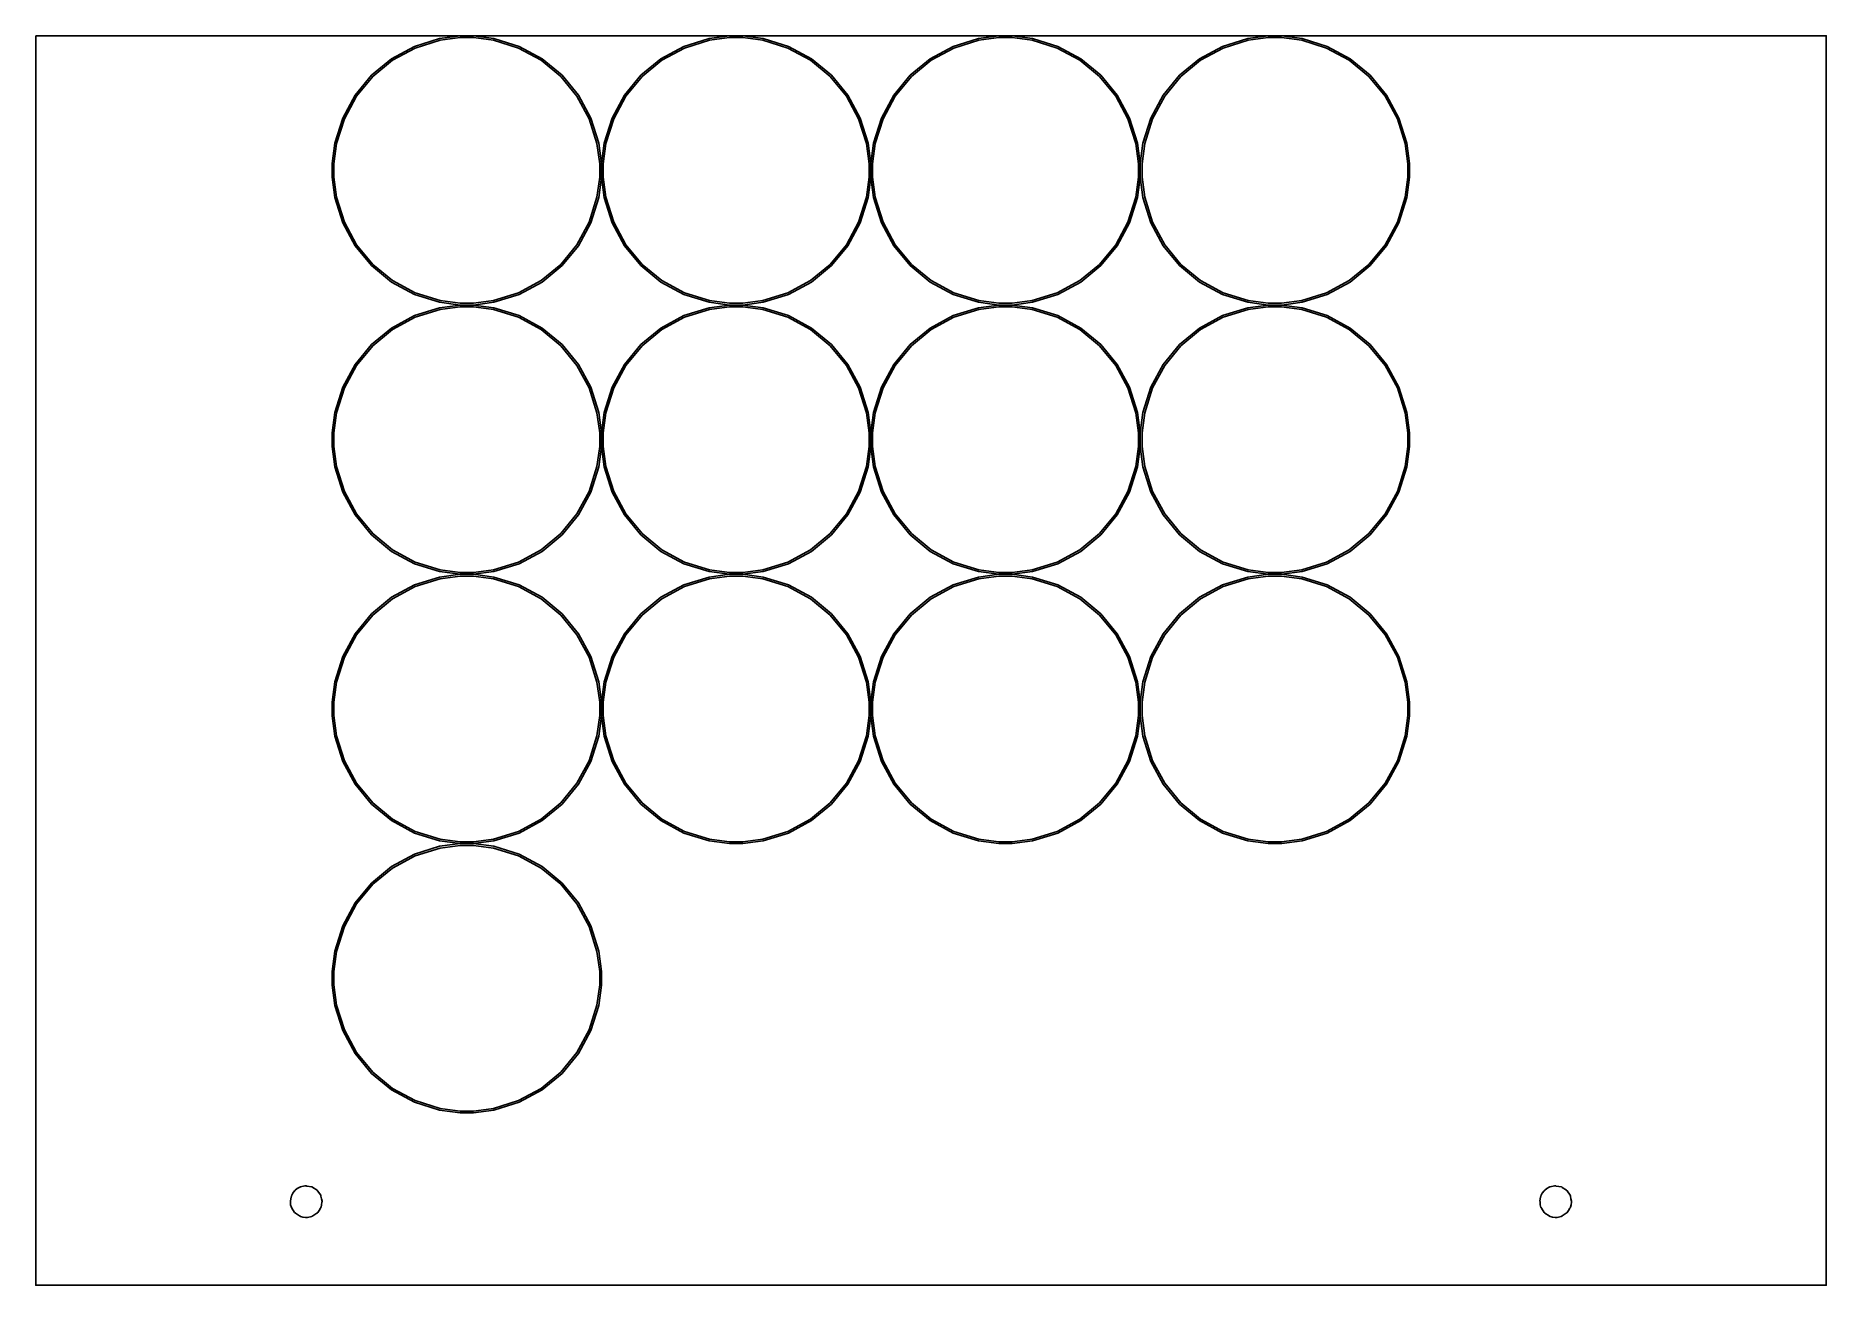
# Model space of a CAD drawing. Extents: x 3 to 206, y 152 to 294.
import ezdxf

# ---------------------------------------------------------------- set-up
doc = ezdxf.new("R2010")
doc.units = 0
for name, color, linetype in [('C00-00-00-BLACK', 7, 'CONTINUOUS'), ('CCC-CC-CC', 254, 'CONTINUOUS'), ('CFF-FF-FF-WHITE', 7, 'CONTINUOUS')]:
    doc.layers.add(name, color=color, linetype=linetype)

msp = doc.modelspace()

# ---------------------------------------------------------------- linework, layer by layer
at = {"layer": 'C00-00-00-BLACK'}
for points in [[(32.275, 161.575), (32.2695, 161.615), (32.2998, 161.897), (32.3853, 162.21), (32.4073, 162.264), (32.4115, 162.299), (32.5382, 162.538), (32.7436, 162.796), (32.7877, 162.837), (32.8125, 162.872), (33.0371, 163.048), (33.3223, 163.201), (33.3775, 163.223), (33.4216, 163.233), (33.9011, 163.35), (34.061, 163.35), (34.1133, 163.328), (34.6949, 163.24), (34.75, 163.218), (34.7982, 163.184), (35.2764, 162.879), (35.3176, 162.837), (35.337, 162.785), (35.6912, 162.311), (35.7145, 162.258), (35.7078, 162.187), (35.7657, 161.899), (35.8401, 161.636), (35.8415, 161.575), (35.833, 161.492), (35.796, 161.186), (35.7311, 160.94), (35.7092, 160.886), (35.6595, 160.81), (35.5025, 160.546), (35.3589, 160.35), (35.3176, 160.307), (35.2516, 160.262), (34.7968, 159.939), (34.7445, 159.916), (34.6838, 159.894), (34.2084, 159.784), (34.0499, 159.784), (33.9824, 159.766), (33.6848, 159.789), (33.4188, 159.894), (33.3664, 159.916), (33.3044, 159.939), (32.829, 160.266), (32.7877, 160.307), (32.7284, 160.346), (32.4294, 160.832), (32.4073, 160.886), (32.3687, 160.918), (32.2833, 161.185), (32.275, 161.478), (32.275, 161.575)], [(173.732, 161.575), (173.726, 161.615), (173.757, 161.897), (173.842, 162.21), (173.864, 162.264), (173.868, 162.299), (173.995, 162.538), (174.201, 162.796), (174.245, 162.837), (174.269, 162.872), (174.494, 163.048), (174.78, 163.201), (174.835, 163.223), (174.879, 163.233), (175.358, 163.35), (175.518, 163.35), (175.57, 163.328), (176.152, 163.24), (176.207, 163.218), (176.255, 163.184), (176.734, 162.879), (176.775, 162.837), (176.794, 162.785), (177.148, 162.311), (177.172, 162.258), (177.165, 162.187), (177.223, 161.899), (177.297, 161.636), (177.298, 161.575), (177.29, 161.492), (177.253, 161.186), (177.188, 160.94), (177.166, 160.886), (177.117, 160.81), (176.959, 160.546), (176.816, 160.35), (176.775, 160.307), (176.709, 160.262), (176.254, 159.939), (176.202, 159.916), (176.141, 159.894), (175.665, 159.784), (175.507, 159.784), (175.44, 159.766), (175.142, 159.789), (174.876, 159.894), (174.824, 159.916), (174.762, 159.939), (174.286, 160.266), (174.245, 160.307), (174.185, 160.346), (173.886, 160.832), (173.864, 160.886), (173.826, 160.918), (173.74, 161.185), (173.732, 161.478), (173.732, 161.575)]]:
    msp.add_lwpolyline(points, close=True, dxfattribs=at)
at = {"layer": 'CCC-CC-CC'}
for points in [[(52.2319, 293.599), (52.9992, 293.599), (55.3036, 293.291), (58.1656, 292.402), (60.7564, 290.996), (63.0135, 289.135), (64.8751, 286.877), (66.2809, 284.287), (67.1696, 281.424), (67.4797, 279.12), (67.4797, 278.351), (67.4797, 277.584), (67.1696, 275.28), (66.2809, 272.417), (64.8751, 269.827), (63.0135, 267.571), (60.7564, 265.709), (58.1656, 264.304), (55.3036, 263.415), (52.9992, 263.105), (52.2319, 263.105), (51.4629, 263.105), (49.1589, 263.415), (46.2964, 264.304), (43.706, 265.709), (41.4486, 267.571), (39.587, 269.827), (38.1811, 272.417), (37.2925, 275.28), (36.9838, 277.584), (36.9838, 278.351), (36.9838, 279.12), (37.2925, 281.424), (38.1811, 284.287), (39.587, 286.877), (41.4486, 289.135), (43.706, 290.996), (46.2964, 292.402), (49.1589, 293.291), (51.4629, 293.599), (52.2319, 293.599)], [(52.2319, 293.395), (52.9897, 293.395), (55.2633, 293.091), (58.087, 292.214), (60.6432, 290.827), (62.8689, 288.99), (64.7058, 286.764), (66.0936, 284.208), (66.9699, 281.384), (67.2758, 279.111), (67.2758, 278.351), (67.2758, 277.593), (66.9699, 275.32), (66.0936, 272.496), (64.7058, 269.941), (62.8689, 267.714), (60.6432, 265.877), (58.087, 264.489), (55.2633, 263.613), (52.9897, 263.307), (52.2319, 263.307), (51.4724, 263.307), (49.1987, 263.613), (46.3751, 264.489), (43.8203, 265.877), (41.5932, 267.714), (39.7563, 269.941), (38.3688, 272.496), (37.4922, 275.32), (37.1877, 277.593), (37.1877, 278.351), (37.1877, 279.111), (37.4922, 281.384), (38.3688, 284.208), (39.7563, 286.764), (41.5932, 288.99), (43.8203, 290.827), (46.3751, 292.214), (49.1987, 293.091), (51.4724, 293.395), (52.2319, 293.395)], [(82.7278, 293.599), (83.4954, 293.599), (85.7994, 293.291), (88.6615, 292.402), (91.2523, 290.996), (93.5083, 289.135), (95.3699, 286.877), (96.7754, 284.287), (97.6644, 281.424), (97.9745, 279.12), (97.9745, 278.351), (97.9745, 277.584), (97.6644, 275.28), (96.7754, 272.417), (95.3699, 269.827), (93.5083, 267.571), (91.2523, 265.709), (88.6615, 264.304), (85.7994, 263.415), (83.4954, 263.105), (82.7278, 263.105), (81.9587, 263.105), (79.6548, 263.415), (76.7927, 264.304), (74.2019, 265.709), (71.9448, 267.571), (70.0828, 269.827), (68.6774, 272.417), (67.7884, 275.28), (67.4797, 277.584), (67.4797, 278.351), (67.4797, 279.12), (67.7884, 281.424), (68.6774, 284.287), (70.0828, 286.877), (71.9448, 289.135), (74.2019, 290.996), (76.7927, 292.402), (79.6548, 293.291), (81.9587, 293.599), (82.7278, 293.599)], [(82.7278, 293.395), (83.4856, 293.395), (85.7596, 293.091), (88.5832, 292.214), (91.138, 290.827), (93.3648, 288.99), (95.2017, 286.764), (96.5895, 284.208), (97.4658, 281.384), (97.7717, 279.111), (97.7717, 278.351), (97.7717, 277.593), (97.4658, 275.32), (96.5895, 272.496), (95.2017, 269.941), (93.3648, 267.714), (91.138, 265.877), (88.5832, 264.489), (85.7596, 263.613), (83.4856, 263.307), (82.7278, 263.307), (81.9686, 263.307), (79.6946, 263.613), (76.871, 264.489), (74.3148, 265.877), (72.088, 267.714), (70.2511, 269.941), (68.8633, 272.496), (67.987, 275.32), (67.6822, 277.593), (67.6822, 278.351), (67.6822, 279.111), (67.987, 281.384), (68.8633, 284.208), (70.2511, 286.764), (72.088, 288.99), (74.3148, 290.827), (76.871, 292.214), (79.6946, 293.091), (81.9686, 293.395), (82.7278, 293.395)], [(113.222, 293.599), (113.99, 293.599), (116.294, 293.291), (119.156, 292.402), (121.747, 290.996), (124.004, 289.135), (125.866, 286.877), (127.272, 284.287), (128.16, 281.424), (128.47, 279.12), (128.47, 278.351), (128.47, 277.584), (128.16, 275.28), (127.272, 272.417), (125.866, 269.827), (124.004, 267.571), (121.747, 265.709), (119.156, 264.304), (116.294, 263.415), (113.99, 263.105), (113.222, 263.105), (112.454, 263.105), (110.149, 263.415), (107.287, 264.304), (104.696, 265.709), (102.439, 267.571), (100.578, 269.827), (99.1718, 272.417), (98.2832, 275.28), (97.9745, 277.584), (97.9745, 278.351), (97.9745, 279.12), (98.2832, 281.424), (99.1718, 284.287), (100.578, 286.877), (102.439, 289.135), (104.696, 290.996), (107.287, 292.402), (110.149, 293.291), (112.454, 293.599), (113.222, 293.599)], [(113.222, 293.395), (113.98, 293.395), (116.254, 293.091), (119.078, 292.214), (121.634, 290.827), (123.86, 288.99), (125.696, 286.764), (127.084, 284.208), (127.961, 281.384), (128.266, 279.111), (128.266, 278.351), (128.266, 277.593), (127.961, 275.32), (127.084, 272.496), (125.696, 269.941), (123.86, 267.714), (121.634, 265.877), (119.078, 264.489), (116.254, 263.613), (113.98, 263.307), (113.222, 263.307), (112.463, 263.307), (110.189, 263.613), (107.366, 264.489), (104.811, 265.877), (102.584, 267.714), (100.747, 269.941), (99.3592, 272.496), (98.4829, 275.32), (98.1784, 277.593), (98.1784, 278.351), (98.1784, 279.111), (98.4829, 281.384), (99.3592, 284.208), (100.747, 286.764), (102.584, 288.99), (104.811, 290.827), (107.366, 292.214), (110.189, 293.091), (112.463, 293.395), (113.222, 293.395)], [(143.718, 293.599), (144.486, 293.599), (146.79, 293.291), (149.652, 292.402), (152.243, 290.996), (154.499, 289.135), (156.361, 286.877), (157.766, 284.287), (158.655, 281.424), (158.965, 279.12), (158.965, 278.351), (158.965, 277.584), (158.655, 275.28), (157.766, 272.417), (156.361, 269.827), (154.499, 267.571), (152.243, 265.709), (149.652, 264.304), (146.79, 263.415), (144.486, 263.105), (143.718, 263.105), (142.949, 263.105), (140.645, 263.415), (137.783, 264.304), (135.193, 265.709), (132.935, 267.571), (131.074, 269.827), (129.668, 272.417), (128.779, 275.28), (128.47, 277.584), (128.47, 278.351), (128.47, 279.12), (128.779, 281.424), (129.668, 284.287), (131.074, 286.877), (132.935, 289.135), (135.193, 290.996), (137.783, 292.402), (140.645, 293.291), (142.949, 293.599), (143.718, 293.599)], [(143.718, 293.395), (144.476, 293.395), (146.75, 293.091), (149.574, 292.214), (152.128, 290.827), (154.355, 288.99), (156.192, 286.764), (157.58, 284.208), (158.456, 281.384), (158.762, 279.111), (158.762, 278.351), (158.762, 277.593), (158.456, 275.32), (157.58, 272.496), (156.192, 269.941), (154.355, 267.714), (152.128, 265.877), (149.574, 264.489), (146.75, 263.613), (144.476, 263.307), (143.718, 263.307), (142.959, 263.307), (140.685, 263.613), (137.862, 264.489), (135.305, 265.877), (133.078, 267.714), (131.241, 269.941), (129.854, 272.496), (128.977, 275.32), (128.673, 277.593), (128.673, 278.351), (128.673, 279.111), (128.977, 281.384), (129.854, 284.208), (131.241, 286.764), (133.078, 288.99), (135.305, 290.827), (137.862, 292.214), (140.685, 293.091), (142.959, 293.395), (143.718, 293.395)], [(52.2319, 263.105), (52.9992, 263.105), (55.3036, 262.796), (58.1656, 261.907), (60.7564, 260.502), (63.0135, 258.64), (64.8751, 256.383), (66.2809, 253.792), (67.1696, 250.93), (67.4797, 248.626), (67.4797, 247.857), (67.4797, 247.089), (67.1696, 244.785), (66.2809, 241.923), (64.8751, 239.332), (63.0135, 237.075), (60.7564, 235.213), (58.1656, 233.808), (55.3036, 232.919), (52.9992, 232.609), (52.2319, 232.609), (51.4629, 232.609), (49.1589, 232.919), (46.2964, 233.808), (43.706, 235.213), (41.4486, 237.075), (39.587, 239.332), (38.1811, 241.923), (37.2925, 244.785), (36.9838, 247.089), (36.9838, 247.857), (36.9838, 248.626), (37.2925, 250.93), (38.1811, 253.792), (39.587, 256.383), (41.4486, 258.64), (43.706, 260.502), (46.2964, 261.907), (49.1589, 262.796), (51.4629, 263.105), (52.2319, 263.105)], [(52.2319, 262.901), (52.9897, 262.901), (55.2633, 262.596), (58.087, 261.72), (60.6432, 260.332), (62.8689, 258.495), (64.7058, 256.268), (66.0936, 253.714), (66.9699, 250.89), (67.2758, 248.616), (67.2758, 247.857), (67.2758, 247.099), (66.9699, 244.825), (66.0936, 242.001), (64.7058, 239.445), (62.8689, 237.22), (60.6432, 235.383), (58.087, 233.995), (55.2633, 233.119), (52.9897, 232.813), (52.2319, 232.813), (51.4724, 232.813), (49.1987, 233.119), (46.3751, 233.995), (43.8203, 235.383), (41.5932, 237.22), (39.7563, 239.445), (38.3688, 242.001), (37.4922, 244.825), (37.1877, 247.099), (37.1877, 247.857), (37.1877, 248.616), (37.4922, 250.89), (38.3688, 253.714), (39.7563, 256.268), (41.5932, 258.495), (43.8203, 260.332), (46.3751, 261.72), (49.1987, 262.596), (51.4724, 262.901), (52.2319, 262.901)], [(82.7278, 263.105), (83.4954, 263.105), (85.7994, 262.796), (88.6615, 261.907), (91.2523, 260.502), (93.5083, 258.64), (95.3699, 256.383), (96.7754, 253.792), (97.6644, 250.93), (97.9745, 248.626), (97.9745, 247.857), (97.9745, 247.089), (97.6644, 244.785), (96.7754, 241.923), (95.3699, 239.332), (93.5083, 237.075), (91.2523, 235.213), (88.6615, 233.808), (85.7994, 232.919), (83.4954, 232.609), (82.7278, 232.609), (81.9587, 232.609), (79.6548, 232.919), (76.7927, 233.808), (74.2019, 235.213), (71.9448, 237.075), (70.0828, 239.332), (68.6774, 241.923), (67.7884, 244.785), (67.4797, 247.089), (67.4797, 247.857), (67.4797, 248.626), (67.7884, 250.93), (68.6774, 253.792), (70.0828, 256.383), (71.9448, 258.64), (74.2019, 260.502), (76.7927, 261.907), (79.6548, 262.796), (81.9587, 263.105), (82.7278, 263.105)], [(82.7278, 262.901), (83.4856, 262.901), (85.7596, 262.596), (88.5832, 261.72), (91.138, 260.332), (93.3648, 258.495), (95.2017, 256.268), (96.5895, 253.714), (97.4658, 250.89), (97.7717, 248.616), (97.7717, 247.857), (97.7717, 247.099), (97.4658, 244.825), (96.5895, 242.001), (95.2017, 239.445), (93.3648, 237.22), (91.138, 235.383), (88.5832, 233.995), (85.7596, 233.119), (83.4856, 232.813), (82.7278, 232.813), (81.9686, 232.813), (79.6946, 233.119), (76.871, 233.995), (74.3148, 235.383), (72.088, 237.22), (70.2511, 239.445), (68.8633, 242.001), (67.987, 244.825), (67.6822, 247.099), (67.6822, 247.857), (67.6822, 248.616), (67.987, 250.89), (68.8633, 253.714), (70.2511, 256.268), (72.088, 258.495), (74.3148, 260.332), (76.871, 261.72), (79.6946, 262.596), (81.9686, 262.901), (82.7278, 262.901)], [(113.222, 263.105), (113.99, 263.105), (116.294, 262.796), (119.156, 261.907), (121.747, 260.502), (124.004, 258.64), (125.866, 256.383), (127.272, 253.792), (128.16, 250.93), (128.47, 248.626), (128.47, 247.857), (128.47, 247.089), (128.16, 244.785), (127.272, 241.923), (125.866, 239.332), (124.004, 237.075), (121.747, 235.213), (119.156, 233.808), (116.294, 232.919), (113.99, 232.609), (113.222, 232.609), (112.454, 232.609), (110.149, 232.919), (107.287, 233.808), (104.696, 235.213), (102.439, 237.075), (100.578, 239.332), (99.1718, 241.923), (98.2832, 244.785), (97.9745, 247.089), (97.9745, 247.857), (97.9745, 248.626), (98.2832, 250.93), (99.1718, 253.792), (100.578, 256.383), (102.439, 258.64), (104.696, 260.502), (107.287, 261.907), (110.149, 262.796), (112.454, 263.105), (113.222, 263.105)], [(113.222, 262.901), (113.98, 262.901), (116.254, 262.596), (119.078, 261.72), (121.634, 260.332), (123.86, 258.495), (125.696, 256.268), (127.084, 253.714), (127.961, 250.89), (128.266, 248.616), (128.266, 247.857), (128.266, 247.099), (127.961, 244.825), (127.084, 242.001), (125.696, 239.445), (123.86, 237.22), (121.634, 235.383), (119.078, 233.995), (116.254, 233.119), (113.98, 232.813), (113.222, 232.813), (112.463, 232.813), (110.189, 233.119), (107.366, 233.995), (104.811, 235.383), (102.584, 237.22), (100.747, 239.445), (99.3592, 242.001), (98.4829, 244.825), (98.1784, 247.099), (98.1784, 247.857), (98.1784, 248.616), (98.4829, 250.89), (99.3592, 253.714), (100.747, 256.268), (102.584, 258.495), (104.811, 260.332), (107.366, 261.72), (110.189, 262.596), (112.463, 262.901), (113.222, 262.901)], [(143.718, 263.105), (144.486, 263.105), (146.79, 262.796), (149.652, 261.907), (152.243, 260.502), (154.499, 258.64), (156.361, 256.383), (157.766, 253.792), (158.655, 250.93), (158.965, 248.626), (158.965, 247.857), (158.965, 247.089), (158.655, 244.785), (157.766, 241.923), (156.361, 239.332), (154.499, 237.075), (152.243, 235.213), (149.652, 233.808), (146.79, 232.919), (144.486, 232.609), (143.718, 232.609), (142.949, 232.609), (140.645, 232.919), (137.783, 233.808), (135.193, 235.213), (132.935, 237.075), (131.074, 239.332), (129.668, 241.923), (128.779, 244.785), (128.47, 247.089), (128.47, 247.857), (128.47, 248.626), (128.779, 250.93), (129.668, 253.792), (131.074, 256.383), (132.935, 258.64), (135.193, 260.502), (137.783, 261.907), (140.645, 262.796), (142.949, 263.105), (143.718, 263.105)], [(143.718, 262.901), (144.476, 262.901), (146.75, 262.596), (149.574, 261.72), (152.128, 260.332), (154.355, 258.495), (156.192, 256.268), (157.58, 253.714), (158.456, 250.89), (158.762, 248.616), (158.762, 247.857), (158.762, 247.099), (158.456, 244.825), (157.58, 242.001), (156.192, 239.445), (154.355, 237.22), (152.128, 235.383), (149.574, 233.995), (146.75, 233.119), (144.476, 232.813), (143.718, 232.813), (142.959, 232.813), (140.685, 233.119), (137.862, 233.995), (135.305, 235.383), (133.078, 237.22), (131.241, 239.445), (129.854, 242.001), (128.977, 244.825), (128.673, 247.099), (128.673, 247.857), (128.673, 248.616), (128.977, 250.89), (129.854, 253.714), (131.241, 256.268), (133.078, 258.495), (135.305, 260.332), (137.862, 261.72), (140.685, 262.596), (142.959, 262.901), (143.718, 262.901)], [(52.2319, 232.609), (52.9992, 232.609), (55.3036, 232.3), (58.1656, 231.411), (60.7564, 230.005), (63.0135, 228.144), (64.8751, 225.887), (66.2809, 223.296), (67.1696, 220.434), (67.4797, 218.13), (67.4797, 217.361), (67.4797, 216.593), (67.1696, 214.289), (66.2809, 211.427), (64.8751, 208.836), (63.0135, 206.58), (60.7564, 204.719), (58.1656, 203.313), (55.3036, 202.424), (52.9992, 202.114), (52.2319, 202.114), (51.4629, 202.114), (49.1589, 202.424), (46.2964, 203.313), (43.706, 204.719), (41.4486, 206.58), (39.587, 208.836), (38.1811, 211.427), (37.2925, 214.289), (36.9838, 216.593), (36.9838, 217.361), (36.9838, 218.13), (37.2925, 220.434), (38.1811, 223.296), (39.587, 225.887), (41.4486, 228.144), (43.706, 230.005), (46.2964, 231.411), (49.1589, 232.3), (51.4629, 232.609), (52.2319, 232.609)], [(52.2319, 232.405), (52.9897, 232.405), (55.2633, 232.1), (58.087, 231.224), (60.6432, 229.836), (62.8689, 227.999), (64.7058, 225.774), (66.0936, 223.217), (66.9699, 220.394), (67.2758, 218.12), (67.2758, 217.361), (67.2758, 216.603), (66.9699, 214.329), (66.0936, 211.505), (64.7058, 208.951), (62.8689, 206.724), (60.6432, 204.887), (58.087, 203.499), (55.2633, 202.622), (52.9897, 202.317), (52.2319, 202.317), (51.4724, 202.317), (49.1987, 202.622), (46.3751, 203.499), (43.8203, 204.887), (41.5932, 206.724), (39.7563, 208.951), (38.3688, 211.505), (37.4922, 214.329), (37.1877, 216.603), (37.1877, 217.361), (37.1877, 218.12), (37.4922, 220.394), (38.3688, 223.217), (39.7563, 225.774), (41.5932, 227.999), (43.8203, 229.836), (46.3751, 231.224), (49.1987, 232.1), (51.4724, 232.405), (52.2319, 232.405)], [(82.7278, 232.609), (83.4954, 232.609), (85.7994, 232.3), (88.6615, 231.411), (91.2523, 230.005), (93.5083, 228.144), (95.3699, 225.887), (96.7754, 223.296), (97.6644, 220.434), (97.9745, 218.13), (97.9745, 217.361), (97.9745, 216.593), (97.6644, 214.289), (96.7754, 211.427), (95.3699, 208.836), (93.5083, 206.58), (91.2523, 204.719), (88.6615, 203.313), (85.7994, 202.424), (83.4954, 202.114), (82.7278, 202.114), (81.9587, 202.114), (79.6548, 202.424), (76.7927, 203.313), (74.2019, 204.719), (71.9448, 206.58), (70.0828, 208.836), (68.6774, 211.427), (67.7884, 214.289), (67.4797, 216.593), (67.4797, 217.361), (67.4797, 218.13), (67.7884, 220.434), (68.6774, 223.296), (70.0828, 225.887), (71.9448, 228.144), (74.2019, 230.005), (76.7927, 231.411), (79.6548, 232.3), (81.9587, 232.609), (82.7278, 232.609)], [(82.7278, 232.405), (83.4856, 232.405), (85.7596, 232.1), (88.5832, 231.224), (91.138, 229.836), (93.3648, 227.999), (95.2017, 225.774), (96.5895, 223.217), (97.4658, 220.394), (97.7717, 218.12), (97.7717, 217.361), (97.7717, 216.603), (97.4658, 214.329), (96.5895, 211.505), (95.2017, 208.951), (93.3648, 206.724), (91.138, 204.887), (88.5832, 203.499), (85.7596, 202.622), (83.4856, 202.317), (82.7278, 202.317), (81.9686, 202.317), (79.6946, 202.622), (76.871, 203.499), (74.3148, 204.887), (72.088, 206.724), (70.2511, 208.951), (68.8633, 211.505), (67.987, 214.329), (67.6822, 216.603), (67.6822, 217.361), (67.6822, 218.12), (67.987, 220.394), (68.8633, 223.217), (70.2511, 225.774), (72.088, 227.999), (74.3148, 229.836), (76.871, 231.224), (79.6946, 232.1), (81.9686, 232.405), (82.7278, 232.405)], [(113.222, 232.609), (113.99, 232.609), (116.294, 232.3), (119.156, 231.411), (121.747, 230.005), (124.004, 228.144), (125.866, 225.887), (127.272, 223.296), (128.16, 220.434), (128.47, 218.13), (128.47, 217.361), (128.47, 216.593), (128.16, 214.289), (127.272, 211.427), (125.866, 208.836), (124.004, 206.58), (121.747, 204.719), (119.156, 203.313), (116.294, 202.424), (113.99, 202.114), (113.222, 202.114), (112.454, 202.114), (110.149, 202.424), (107.287, 203.313), (104.696, 204.719), (102.439, 206.58), (100.578, 208.836), (99.1718, 211.427), (98.2832, 214.289), (97.9745, 216.593), (97.9745, 217.361), (97.9745, 218.13), (98.2832, 220.434), (99.1718, 223.296), (100.578, 225.887), (102.439, 228.144), (104.696, 230.005), (107.287, 231.411), (110.149, 232.3), (112.454, 232.609), (113.222, 232.609)], [(113.222, 232.405), (113.98, 232.405), (116.254, 232.1), (119.078, 231.224), (121.634, 229.836), (123.86, 227.999), (125.696, 225.774), (127.084, 223.217), (127.961, 220.394), (128.266, 218.12), (128.266, 217.361), (128.266, 216.603), (127.961, 214.329), (127.084, 211.505), (125.696, 208.951), (123.86, 206.724), (121.634, 204.887), (119.078, 203.499), (116.254, 202.622), (113.98, 202.317), (113.222, 202.317), (112.463, 202.317), (110.189, 202.622), (107.366, 203.499), (104.811, 204.887), (102.584, 206.724), (100.747, 208.951), (99.3592, 211.505), (98.4829, 214.329), (98.1784, 216.603), (98.1784, 217.361), (98.1784, 218.12), (98.4829, 220.394), (99.3592, 223.217), (100.747, 225.774), (102.584, 227.999), (104.811, 229.836), (107.366, 231.224), (110.189, 232.1), (112.463, 232.405), (113.222, 232.405)], [(143.718, 232.609), (144.486, 232.609), (146.79, 232.3), (149.652, 231.411), (152.243, 230.005), (154.499, 228.144), (156.361, 225.887), (157.766, 223.296), (158.655, 220.434), (158.965, 218.13), (158.965, 217.361), (158.965, 216.593), (158.655, 214.289), (157.766, 211.427), (156.361, 208.836), (154.499, 206.58), (152.243, 204.719), (149.652, 203.313), (146.79, 202.424), (144.486, 202.114), (143.718, 202.114), (142.949, 202.114), (140.645, 202.424), (137.783, 203.313), (135.193, 204.719), (132.935, 206.58), (131.074, 208.836), (129.668, 211.427), (128.779, 214.289), (128.47, 216.593), (128.47, 217.361), (128.47, 218.13), (128.779, 220.434), (129.668, 223.296), (131.074, 225.887), (132.935, 228.144), (135.193, 230.005), (137.783, 231.411), (140.645, 232.3), (142.949, 232.609), (143.718, 232.609)], [(143.718, 232.405), (144.476, 232.405), (146.75, 232.1), (149.574, 231.224), (152.128, 229.836), (154.355, 227.999), (156.192, 225.774), (157.58, 223.217), (158.456, 220.394), (158.762, 218.12), (158.762, 217.361), (158.762, 216.603), (158.456, 214.329), (157.58, 211.505), (156.192, 208.951), (154.355, 206.724), (152.128, 204.887), (149.574, 203.499), (146.75, 202.622), (144.476, 202.317), (143.718, 202.317), (142.959, 202.317), (140.685, 202.622), (137.862, 203.499), (135.305, 204.887), (133.078, 206.724), (131.241, 208.951), (129.854, 211.505), (128.977, 214.329), (128.673, 216.603), (128.673, 217.361), (128.673, 218.12), (128.977, 220.394), (129.854, 223.217), (131.241, 225.774), (133.078, 227.999), (135.305, 229.836), (137.862, 231.224), (140.685, 232.1), (142.959, 232.405), (143.718, 232.405)], [(52.2319, 202.114), (52.9992, 202.114), (55.3036, 201.805), (58.1656, 200.916), (60.7564, 199.511), (63.0135, 197.649), (64.8751, 195.392), (66.2809, 192.801), (67.1696, 189.939), (67.4797, 187.635), (67.4797, 186.866), (67.4797, 186.098), (67.1696, 183.794), (66.2809, 180.932), (64.8751, 178.342), (63.0135, 176.084), (60.7564, 174.222), (58.1656, 172.817), (55.3036, 171.928), (52.9992, 171.618), (52.2319, 171.618), (51.4629, 171.618), (49.1589, 171.928), (46.2964, 172.817), (43.706, 174.222), (41.4486, 176.084), (39.587, 178.342), (38.1811, 180.932), (37.2925, 183.794), (36.9838, 186.098), (36.9838, 186.866), (36.9838, 187.635), (37.2925, 189.939), (38.1811, 192.801), (39.587, 195.392), (41.4486, 197.649), (43.706, 199.511), (46.2964, 200.916), (49.1589, 201.805), (51.4629, 202.114), (52.2319, 202.114)], [(52.2319, 201.91), (52.9897, 201.91), (55.2633, 201.605), (58.087, 200.729), (60.6432, 199.342), (62.8689, 197.504), (64.7058, 195.278), (66.0936, 192.723), (66.9699, 189.899), (67.2758, 187.626), (67.2758, 186.866), (67.2758, 186.108), (66.9699, 183.834), (66.0936, 181.011), (64.7058, 178.454), (62.8689, 176.229), (60.6432, 174.392), (58.087, 173.004), (55.2633, 172.128), (52.9897, 171.822), (52.2319, 171.822), (51.4724, 171.822), (49.1987, 172.128), (46.3751, 173.004), (43.8203, 174.392), (41.5932, 176.229), (39.7563, 178.454), (38.3688, 181.011), (37.4922, 183.834), (37.1877, 186.108), (37.1877, 186.866), (37.1877, 187.626), (37.4922, 189.899), (38.3688, 192.723), (39.7563, 195.278), (41.5932, 197.504), (43.8203, 199.342), (46.3751, 200.729), (49.1987, 201.605), (51.4724, 201.91), (52.2319, 201.91)]]:
    msp.add_lwpolyline(points, close=True, dxfattribs=at)
at = {"layer": 'CFF-FF-FF-WHITE'}
msp.add_lwpolyline([(3.4396, 293.599), (206.131, 293.599), (206.131, 152.101), (3.4396, 152.101), (3.4396, 293.599)], close=True, dxfattribs=at)

doc.saveas('drawing.dxf')
